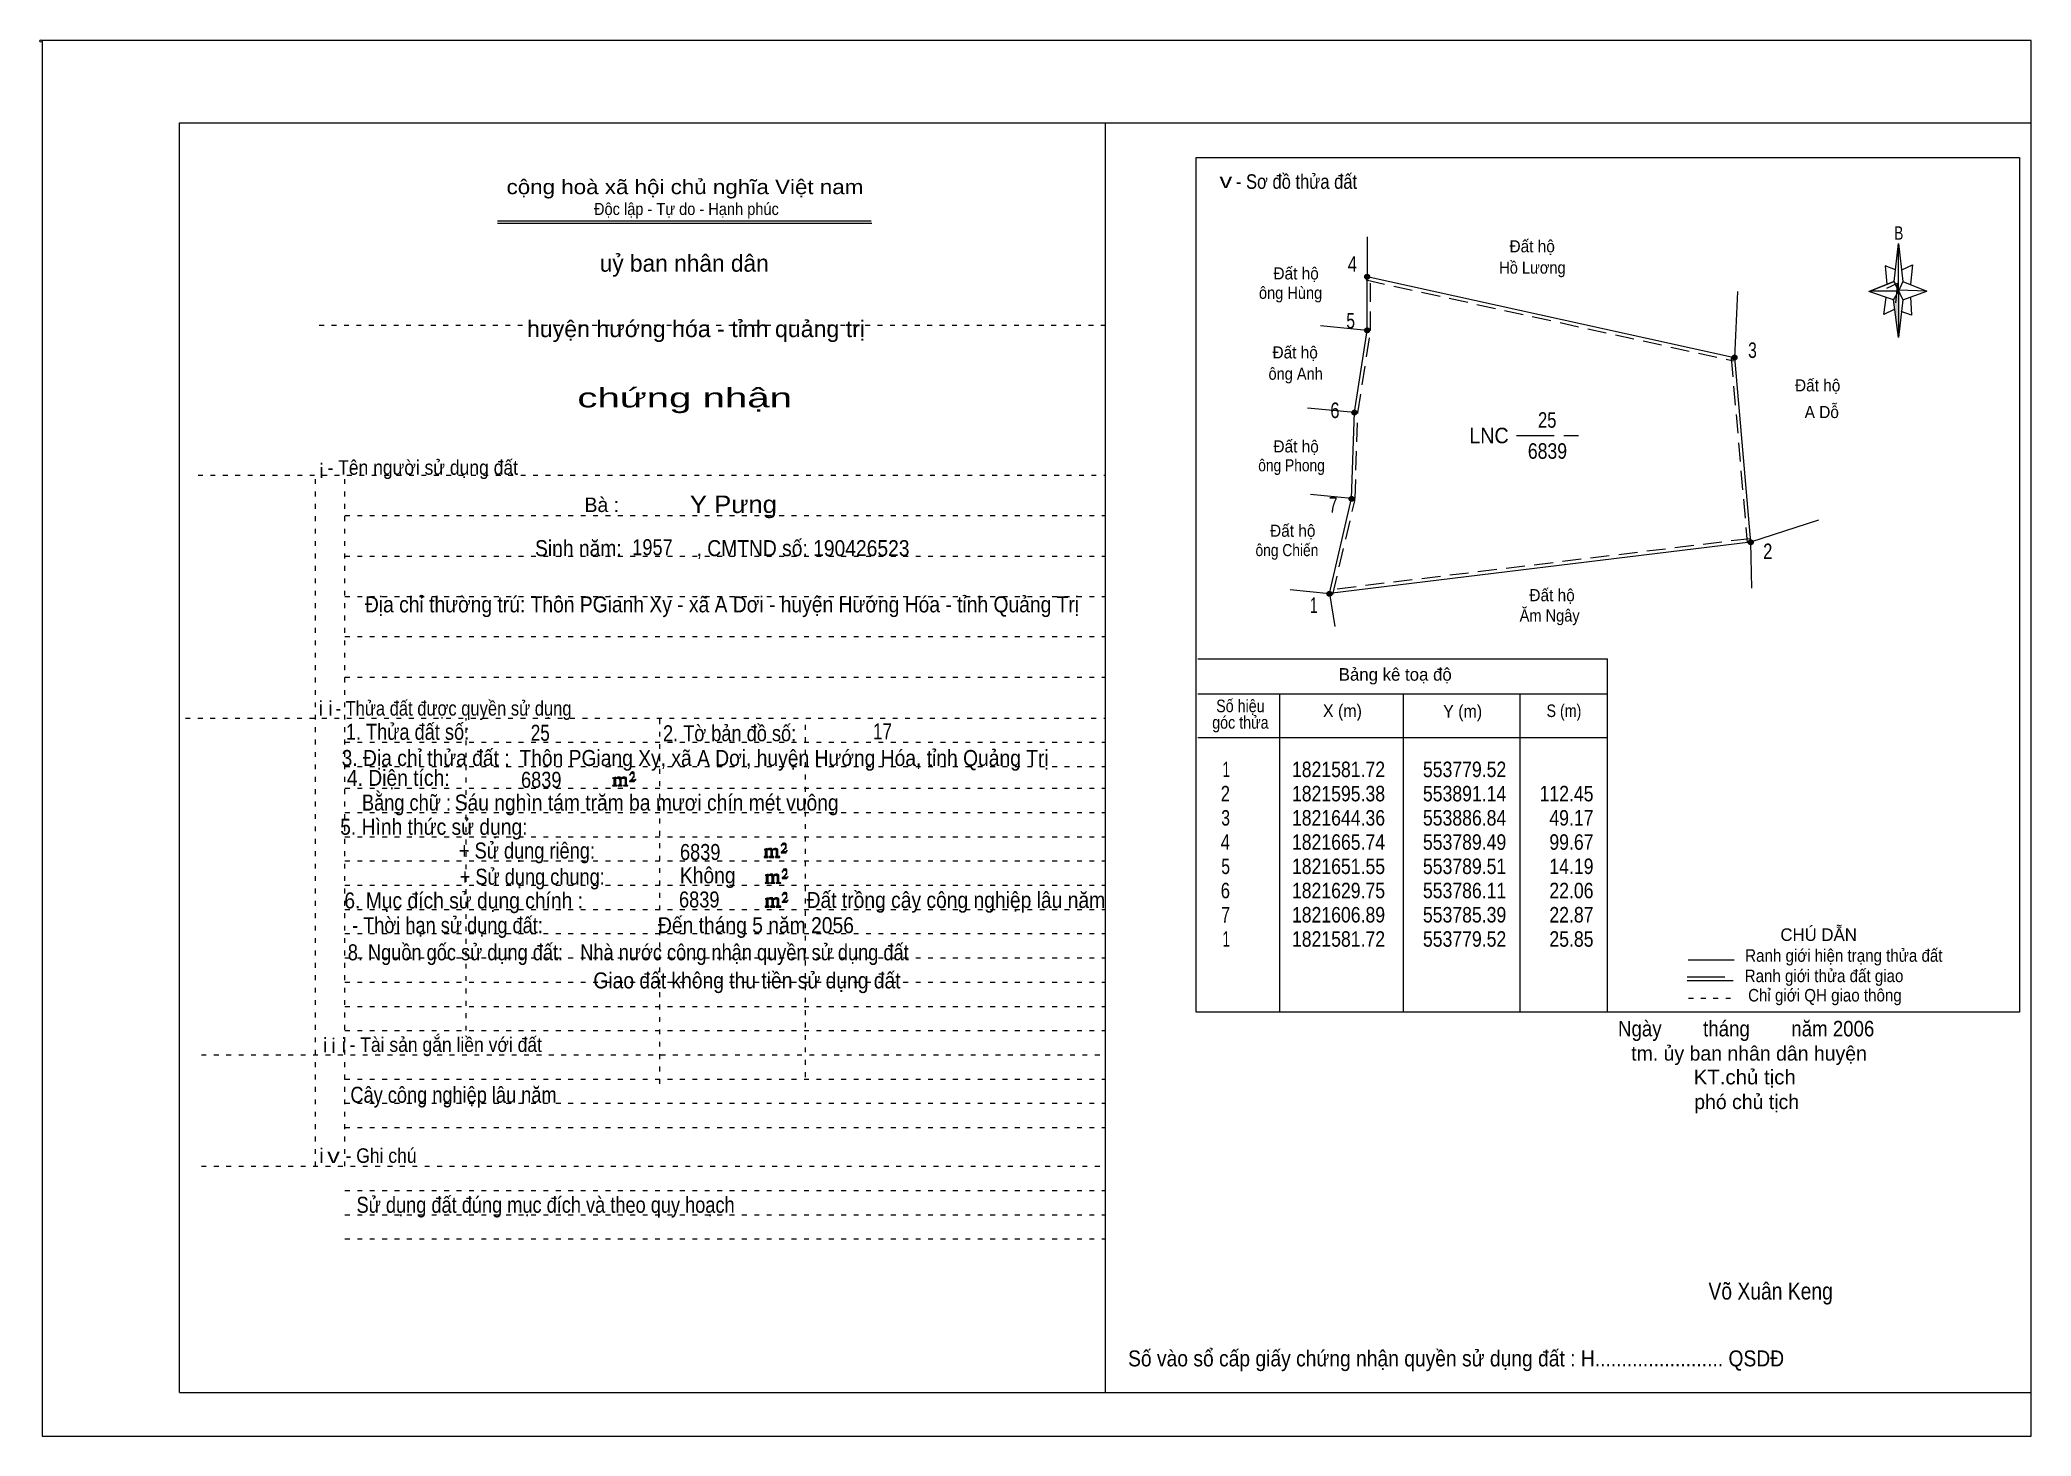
# Model space of a CAD drawing. Header units: centimetres. Extents: x -1.6 to 39.5, y -3.3 to 25.5.
import ezdxf
from ezdxf.enums import TextEntityAlignment as Align

# ---------------------------------------------------------------- set-up
doc = ezdxf.new("R2010")
doc.units = ezdxf.units.CM
doc.header["$LTSCALE"] = 0.13
for name, pattern in [('DOTTED', [1.5, 0.3, -1.2]), ('LONG_DASHED', [7.5, 6, -1.5]), ('MEDIUM_DASHED', [4.5, 3, -1.5])]:
    doc.linetypes.add(name, pattern=pattern)
for name, color, linetype, lineweight in [('1', 7, 'DOTTED', 13), ('10', 7, 'Continuous', 13), ('32', 7, 'LONG_DASHED', 13), ('33', 7, 'LONG_DASHED', 13), ('4', 7, 'Continuous', 13), ('5', 7, 'Continuous', 13), ('50', 7, 'Continuous', 13)]:
    doc.layers.add(name, color=color, linetype=linetype, lineweight=lineweight)
doc.layers.add('30', color=7, linetype='Continuous')

msp = doc.modelspace()

# ---------------------------------------------------------------- hatches: boundary and pattern name
at = {"layer": '32'}
for points in [[(25.86, 20.605, 1), (25.76, 20.605, 1)], [(25.861, 19.5, 1), (25.761, 19.5, 1)], [(33.44, 18.94, 1), (33.34, 18.94, 1)], [(25.596, 17.802, 1), (25.497, 17.802, 1)], [(25.54, 16.022, 1), (25.44, 16.022, 1)], [(33.775, 15.126, 1), (33.675, 15.126, 1)], [(25.083, 14.062, 1), (24.983, 14.062, 1)]]:
    msp.add_hatch(color=256, dxfattribs=at).paths.add_polyline_path(points)
at = {"layer": '5'}
msp.add_hatch(color=256, dxfattribs=at).paths.add_polyline_path([(36.77, 20.31), (36.77, 19.35), (36.67, 20.13)])
at = {"layer": '50'}
for points in [[(10.27, 10.13), (10.27, 10.12), (10.27, 10.11), (10.25, 10.11), (10.24, 10.11), (10.24, 10.1), (10.33, 10.1), (10.33, 10.11), (10.32, 10.11), (10.31, 10.11), (10.31, 10.12), (10.31, 10.13), (10.31, 10.24), (10.31, 10.25), (10.32, 10.26), (10.34, 10.26), (10.35, 10.26), (10.36, 10.26), (10.37, 10.25), (10.39, 10.22), (10.39, 10.13), (10.37, 10.12), (10.37, 10.11), (10.36, 10.11), (10.35, 10.11), (10.35, 10.1), (10.44, 10.1), (10.44, 10.11), (10.43, 10.11), (10.42, 10.11), (10.42, 10.12), (10.42, 10.13), (10.42, 10.24), (10.44, 10.26), (10.45, 10.26), (10.46, 10.26), (10.49, 10.26), (10.49, 10.25), (10.5, 10.24), (10.5, 10.22), (10.5, 10.13), (10.5, 10.12), (10.49, 10.11), (10.49, 10.11), (10.47, 10.11), (10.47, 10.1), (10.56, 10.1), (10.56, 10.11), (10.55, 10.11), (10.54, 10.11), (10.53, 10.12), (10.53, 10.13), (10.53, 10.2), (10.53, 10.25), (10.53, 10.26), (10.52, 10.27), (10.5, 10.28), (10.47, 10.28), (10.46, 10.28), (10.44, 10.27), (10.41, 10.25), (10.41, 10.26), (10.4, 10.28), (10.39, 10.28), (10.37, 10.28), (10.35, 10.28), (10.34, 10.28), (10.32, 10.26), (10.31, 10.26), (10.31, 10.25), (10.31, 10.25), (10.31, 10.26), (10.31, 10.28), (10.24, 10.26), (10.24, 10.26), (10.25, 10.26), (10.27, 10.25), (10.27, 10.24), (10.27, 10.23)], [(10.69, 10.19), (10.72, 10.24), (10.72, 10.24), (10.71, 10.22), (10.69, 10.22), (10.68, 10.22), (10.63, 10.22), (10.66, 10.26), (10.67, 10.27), (10.69, 10.28), (10.69, 10.3), (10.69, 10.32), (10.69, 10.34), (10.69, 10.35), (10.69, 10.37), (10.68, 10.38), (10.67, 10.38), (10.66, 10.39), (10.65, 10.39), (10.63, 10.38), (10.63, 10.38), (10.62, 10.37), (10.61, 10.35), (10.59, 10.33), (10.61, 10.33), (10.61, 10.35), (10.62, 10.35), (10.63, 10.36), (10.65, 10.36), (10.66, 10.36), (10.67, 10.35), (10.68, 10.35), (10.68, 10.32), (10.68, 10.3), (10.66, 10.28), (10.66, 10.26), (10.65, 10.25), (10.59, 10.2), (10.59, 10.19)], [(13.39, 8.66), (13.39, 8.65), (13.39, 8.64), (13.38, 8.64), (13.37, 8.64), (13.37, 8.62), (13.45, 8.62), (13.45, 8.64), (13.44, 8.64), (13.43, 8.64), (13.43, 8.65), (13.43, 8.66), (13.43, 8.77), (13.43, 8.78), (13.44, 8.79), (13.47, 8.79), (13.48, 8.79), (13.49, 8.79), (13.5, 8.78), (13.51, 8.74), (13.51, 8.66), (13.5, 8.65), (13.5, 8.64), (13.49, 8.64), (13.48, 8.64), (13.48, 8.62), (13.57, 8.62), (13.57, 8.64), (13.55, 8.64), (13.54, 8.64), (13.54, 8.65), (13.54, 8.66), (13.54, 8.77), (13.57, 8.79), (13.58, 8.79), (13.59, 8.79), (13.61, 8.79), (13.61, 8.78), (13.62, 8.77), (13.62, 8.74), (13.62, 8.66), (13.62, 8.65), (13.61, 8.64), (13.61, 8.64), (13.6, 8.64), (13.6, 8.62), (13.69, 8.62), (13.69, 8.64), (13.67, 8.64), (13.66, 8.64), (13.65, 8.65), (13.65, 8.66), (13.65, 8.73), (13.65, 8.78), (13.65, 8.79), (13.64, 8.8), (13.62, 8.81), (13.6, 8.81), (13.59, 8.81), (13.57, 8.8), (13.53, 8.78), (13.53, 8.79), (13.52, 8.81), (13.51, 8.81), (13.5, 8.81), (13.48, 8.81), (13.47, 8.81), (13.44, 8.79), (13.43, 8.79), (13.43, 8.78), (13.43, 8.78), (13.43, 8.79), (13.43, 8.81), (13.37, 8.79), (13.37, 8.79), (13.38, 8.79), (13.39, 8.78), (13.39, 8.77), (13.39, 8.76)], [(13.82, 8.72), (13.84, 8.77), (13.84, 8.77), (13.83, 8.74), (13.82, 8.74), (13.81, 8.74), (13.75, 8.74), (13.79, 8.79), (13.8, 8.8), (13.82, 8.81), (13.82, 8.83), (13.82, 8.84), (13.82, 8.87), (13.82, 8.88), (13.82, 8.9), (13.81, 8.91), (13.8, 8.91), (13.79, 8.92), (13.77, 8.92), (13.75, 8.91), (13.75, 8.91), (13.74, 8.9), (13.73, 8.88), (13.72, 8.86), (13.73, 8.86), (13.73, 8.88), (13.74, 8.88), (13.75, 8.89), (13.77, 8.89), (13.79, 8.89), (13.8, 8.88), (13.81, 8.88), (13.81, 8.84), (13.81, 8.83), (13.79, 8.81), (13.79, 8.79), (13.77, 8.78), (13.72, 8.73), (13.72, 8.72)], [(13.41, 8.12), (13.41, 8.11), (13.41, 8.1), (13.4, 8.1), (13.39, 8.1), (13.39, 8.09), (13.48, 8.09), (13.48, 8.1), (13.47, 8.1), (13.45, 8.1), (13.45, 8.11), (13.45, 8.12), (13.45, 8.23), (13.45, 8.24), (13.47, 8.26), (13.49, 8.26), (13.5, 8.26), (13.51, 8.26), (13.52, 8.24), (13.53, 8.21), (13.53, 8.12), (13.52, 8.11), (13.52, 8.1), (13.51, 8.1), (13.5, 8.1), (13.5, 8.09), (13.59, 8.09), (13.59, 8.1), (13.58, 8.1), (13.57, 8.1), (13.57, 8.11), (13.57, 8.12), (13.57, 8.23), (13.59, 8.26), (13.6, 8.26), (13.61, 8.26), (13.63, 8.26), (13.63, 8.24), (13.64, 8.23), (13.64, 8.21), (13.64, 8.12), (13.64, 8.11), (13.63, 8.1), (13.63, 8.1), (13.62, 8.1), (13.62, 8.09), (13.71, 8.09), (13.71, 8.1), (13.7, 8.1), (13.69, 8.1), (13.67, 8.11), (13.67, 8.12), (13.67, 8.2), (13.67, 8.24), (13.67, 8.26), (13.66, 8.27), (13.64, 8.28), (13.62, 8.28), (13.61, 8.28), (13.59, 8.27), (13.55, 8.24), (13.55, 8.26), (13.54, 8.28), (13.53, 8.28), (13.52, 8.28), (13.5, 8.28), (13.49, 8.28), (13.47, 8.26), (13.45, 8.26), (13.45, 8.24), (13.45, 8.24), (13.45, 8.26), (13.45, 8.28), (13.39, 8.26), (13.39, 8.26), (13.4, 8.26), (13.41, 8.24), (13.41, 8.23), (13.41, 8.22)], [(13.84, 8.19), (13.86, 8.23), (13.86, 8.23), (13.85, 8.21), (13.84, 8.21), (13.83, 8.21), (13.77, 8.21), (13.81, 8.26), (13.82, 8.27), (13.84, 8.28), (13.84, 8.3), (13.84, 8.31), (13.84, 8.33), (13.84, 8.34), (13.84, 8.37), (13.83, 8.38), (13.82, 8.38), (13.81, 8.39), (13.8, 8.39), (13.77, 8.38), (13.77, 8.38), (13.76, 8.37), (13.75, 8.34), (13.74, 8.32), (13.75, 8.32), (13.75, 8.34), (13.76, 8.34), (13.77, 8.36), (13.8, 8.36), (13.81, 8.36), (13.82, 8.34), (13.83, 8.34), (13.83, 8.31), (13.83, 8.3), (13.81, 8.28), (13.81, 8.26), (13.8, 8.24), (13.74, 8.2), (13.74, 8.19)], [(13.84, 7.7), (13.86, 7.75), (13.86, 7.75), (13.85, 7.72), (13.84, 7.72), (13.83, 7.72), (13.77, 7.72), (13.81, 7.77), (13.82, 7.78), (13.84, 7.79), (13.84, 7.81), (13.84, 7.82), (13.84, 7.85), (13.84, 7.86), (13.84, 7.88), (13.83, 7.89), (13.82, 7.89), (13.81, 7.9), (13.79, 7.9), (13.77, 7.89), (13.77, 7.89), (13.76, 7.88), (13.75, 7.86), (13.74, 7.84), (13.75, 7.84), (13.75, 7.86), (13.76, 7.86), (13.77, 7.87), (13.79, 7.87), (13.81, 7.87), (13.82, 7.86), (13.83, 7.86), (13.83, 7.82), (13.83, 7.81), (13.81, 7.79), (13.81, 7.77), (13.79, 7.76), (13.74, 7.71), (13.74, 7.7)], [(13.41, 7.64), (13.41, 7.63), (13.41, 7.62), (13.4, 7.62), (13.39, 7.62), (13.39, 7.6), (13.47, 7.6), (13.47, 7.62), (13.46, 7.62), (13.45, 7.62), (13.45, 7.63), (13.45, 7.64), (13.45, 7.75), (13.45, 7.76), (13.46, 7.77), (13.49, 7.77), (13.5, 7.77), (13.51, 7.77), (13.52, 7.76), (13.53, 7.72), (13.53, 7.64), (13.52, 7.63), (13.52, 7.62), (13.51, 7.62), (13.5, 7.62), (13.5, 7.6), (13.59, 7.6), (13.59, 7.62), (13.57, 7.62), (13.56, 7.62), (13.56, 7.63), (13.56, 7.64), (13.56, 7.75), (13.59, 7.77), (13.6, 7.77), (13.61, 7.77), (13.63, 7.77), (13.63, 7.76), (13.64, 7.75), (13.64, 7.72), (13.64, 7.64), (13.64, 7.63), (13.63, 7.62), (13.63, 7.62), (13.62, 7.62), (13.62, 7.6), (13.71, 7.6), (13.71, 7.62), (13.69, 7.62), (13.68, 7.62), (13.67, 7.63), (13.67, 7.64), (13.67, 7.71), (13.67, 7.76), (13.67, 7.77), (13.66, 7.78), (13.64, 7.79), (13.62, 7.79), (13.61, 7.79), (13.59, 7.78), (13.55, 7.76), (13.55, 7.77), (13.54, 7.79), (13.53, 7.79), (13.52, 7.79), (13.5, 7.79), (13.49, 7.79), (13.46, 7.77), (13.45, 7.77), (13.45, 7.76), (13.45, 7.76), (13.45, 7.77), (13.45, 7.79), (13.39, 7.77), (13.39, 7.77), (13.4, 7.77), (13.41, 7.76), (13.41, 7.75), (13.41, 7.74)]]:
    msp.add_hatch(color=256, dxfattribs=at).paths.add_polyline_path(points)

# ---------------------------------------------------------------- linework, layer by layer
at = {"layer": '1', "linetype": 'Continuous'}
for p, q in [((1.31, -2.42), (1.31, 23.78)), ((1.31, 23.78), (39.51, 23.78)), ((20.41, -2.42), (20.41, 23.78)), ((39.51, -2.42), (39.51, 23.78)), ((7.87, 21.76), (15.58, 21.76)), ((7.87, 21.71), (15.59, 21.71)), ((36.67, 20.13), (36.16, 20.3)), ((1.31, -2.42), (39.51, -2.42))]:
    msp.add_line(p, q, dxfattribs=at)
at = {"layer": '1'}
for p, q in [((4.19, 19.61), (20.41, 19.61)), ((1.69, 16.51), (20.41, 16.51)), ((4.11, 2.25), (4.11, 16.51)), ((4.72, 2.25), (4.72, 16.51)), ((4.72, 15.68), (20.41, 15.68)), ((4.72, 14.84), (20.41, 14.84)), ((4.72, 14.01), (20.41, 14.01)), ((4.72, 13.18), (20.41, 13.18)), ((4.72, 12.34), (20.41, 12.34)), ((1.43, 11.5), (20.41, 11.5)), ((7.22, 5.05), (7.22, 11.5)), ((11.22, 3.95), (11.22, 11.5)), ((14.22, 4.09), (14.22, 11.5)), ((4.72, 11), (20.41, 11)), ((4.72, 10.5), (20.41, 10.5)), ((4.72, 10.05), (20.41, 10.05)), ((4.72, 9.55), (20.41, 9.55)), ((4.72, 9.05), (20.41, 9.05)), ((4.72, 8.55), (20.41, 8.55)), ((4.72, 8.05), (20.41, 8.05)), ((4.72, 7.55), (20.41, 7.55)), ((4.72, 7.05), (20.41, 7.05)), ((4.72, 6.55), (20.41, 6.55)), ((4.72, 6.05), (20.41, 6.05)), ((4.72, 5.55), (20.41, 5.55)), ((4.72, 5.05), (20.41, 5.05)), ((1.76, 4.55), (20.41, 4.55)), ((4.72, 4.05), (20.41, 4.05)), ((4.72, 3.55), (20.41, 3.55)), ((4.72, 3.05), (20.41, 3.05)), ((1.76, 2.25), (20.41, 2.25)), ((4.72, 1.75), (20.41, 1.75)), ((4.72, 1.25), (20.41, 1.25)), ((4.72, 0.75), (20.41, 0.75))]:
    msp.add_line(p, q, dxfattribs=at)
at = {"layer": '1', "linetype": 'Continuous'}
msp.add_lwpolyline([(-1.53, -3.32), (39.51, -3.32), (39.51, 25.48), (-1.53, 25.48)], close=True, dxfattribs=at)
msp.add_lwpolyline([(36.68, 19.93), (36.47, 19.83), (36.52, 20.18)], dxfattribs=at)
at = {"layer": '10'}
for p, q in [((25.81, 21.43), (25.81, 20.61)), ((33.45, 20.3), (33.39, 18.94)), ((25.81, 19.5), (24.85, 19.59)), ((24.58, 17.9), (25.55, 17.81)), ((25.49, 16.03), (24.64, 16.11)), ((35.12, 15.58), (33.72, 15.13)), ((33.72, 15.13), (33.74, 14.18))]:
    msp.add_line(p, q, dxfattribs=at)
at = {"layer": '10', "linetype": 'MEDIUM_DASHED'}
for p, q in [((25.88, 19.5), (25.88, 20.61)), ((25.79, 20.54), (33.37, 18.87)), ((25.62, 17.8), (25.88, 19.49)), ((33.32, 18.93), (33.65, 15.12)), ((25.56, 16.03), (25.62, 17.81)), ((25.1, 14.05), (25.56, 16.01)), ((33.71, 15.2), (25.02, 14.14))]:
    msp.add_line(p, q, dxfattribs=at)
at = {"layer": '10'}
msp.add_lwpolyline([(25.03, 14.07), (25.49, 16.03), (25.55, 17.81), (25.81, 19.5), (25.81, 20.61), (33.39, 18.94), (33.72, 15.13)], close=True, dxfattribs=at)
msp.add_lwpolyline([(24.22, 14.15), (25.03, 14.07), (25.14, 13.39)], dxfattribs=at)
at = {"layer": '32'}
for centre in [(25.81, 20.605), (25.811, 19.5), (33.39, 18.94), (25.547, 17.802), (25.49, 16.022), (33.725, 15.126), (25.033, 14.062)]:
    msp.add_circle(centre, 0.05, dxfattribs=at)
at = {"layer": '33'}
msp.add_line((28.89, 17.33), (30.17, 17.33), dxfattribs=at)
at = {"layer": '4'}
for p, q in [((22.32, 12.72), (30.77, 12.72)), ((30.77, 5.43), (30.77, 12.72)), ((22.32, 12), (30.77, 12)), ((24.01, 5.43), (24.01, 12)), ((26.56, 5.43), (26.56, 12)), ((28.96, 12), (28.96, 5.43)), ((22.32, 11.1), (30.77, 11.1)), ((32.43, 6.51), (33.38, 6.51)), ((32.41, 6.08), (33.36, 6.08))]:
    msp.add_line(p, q, dxfattribs=at)
at = {"layer": '4', "linetype": 'LONG_DASHED'}
msp.add_line((32.41, 6.16), (33.36, 6.16), dxfattribs=at)
at = {"layer": '4', "linetype": 'DOTTED'}
msp.add_line((32.44, 5.72), (33.43, 5.72), dxfattribs=at)
at = {"layer": '4'}
msp.add_lwpolyline([(22.28, 23.07), (39.27, 23.07), (39.27, 5.43), (22.28, 5.43)], close=True, dxfattribs=at)
msp.add_circle((-1.55, 25.47), 0.025, dxfattribs=at)
at = {"layer": '5'}
for p, q in [((36.68, 20.51), (36.77, 21.29)), ((36.86, 20.51), (37.36, 20.31)), ((37.02, 20.19), (37.04, 19.81)), ((36.86, 20.13), (36.77, 19.35)), ((37.04, 19.81), (36.83, 19.89))]:
    msp.add_line(p, q, dxfattribs=at)
for points in [[(36.77, 21.29), (36.86, 20.51), (36.77, 20.31)], [(36.77, 20.31), (36.18, 20.31), (36.68, 20.51), (36.86, 20.13), (37.36, 20.31), (36.77, 20.33)], [(36.77, 20.31), (36.77, 19.35), (36.67, 20.13)]]:
    msp.add_lwpolyline(points, close=True, dxfattribs=at)
for points in [[(36.71, 20.75), (36.5, 20.83), (36.53, 20.45)], [(36.84, 20.75), (37.06, 20.85), (37.02, 20.45)], [(36.77, 20.31), (36.68, 20.51), (36.18, 20.31)], [(36.53, 20.37), (36.75, 20.47), (36.71, 20.07)], [(36.77, 20.31), (36.86, 20.13), (37.36, 20.31)]]:
    msp.add_lwpolyline(points, dxfattribs=at)
at = {"layer": '50'}
for points in [[(10.27, 10.13), (10.27, 10.12), (10.27, 10.11), (10.25, 10.11), (10.24, 10.11), (10.24, 10.1), (10.33, 10.1), (10.33, 10.11), (10.32, 10.11), (10.31, 10.11), (10.31, 10.12), (10.31, 10.13), (10.31, 10.24), (10.31, 10.25), (10.32, 10.26), (10.34, 10.26), (10.35, 10.26), (10.36, 10.26), (10.37, 10.25), (10.39, 10.22), (10.39, 10.13), (10.37, 10.12), (10.37, 10.11), (10.36, 10.11), (10.35, 10.11), (10.35, 10.1), (10.44, 10.1), (10.44, 10.11), (10.43, 10.11), (10.42, 10.11), (10.42, 10.12), (10.42, 10.13), (10.42, 10.24), (10.44, 10.26), (10.45, 10.26), (10.46, 10.26), (10.49, 10.26), (10.49, 10.25), (10.5, 10.24), (10.5, 10.22), (10.5, 10.13), (10.5, 10.12), (10.49, 10.11), (10.49, 10.11), (10.47, 10.11), (10.47, 10.1), (10.56, 10.1), (10.56, 10.11), (10.55, 10.11), (10.54, 10.11), (10.53, 10.12), (10.53, 10.13), (10.53, 10.2), (10.53, 10.25), (10.53, 10.26), (10.52, 10.27), (10.5, 10.28), (10.47, 10.28), (10.46, 10.28), (10.44, 10.27), (10.41, 10.25), (10.41, 10.26), (10.4, 10.28), (10.39, 10.28), (10.37, 10.28), (10.35, 10.28), (10.34, 10.28), (10.32, 10.26), (10.31, 10.26), (10.31, 10.25), (10.31, 10.25), (10.31, 10.26), (10.31, 10.28), (10.24, 10.26), (10.24, 10.26), (10.25, 10.26), (10.27, 10.25), (10.27, 10.24), (10.27, 10.23)], [(10.69, 10.19), (10.72, 10.24), (10.72, 10.24), (10.71, 10.22), (10.69, 10.22), (10.68, 10.22), (10.63, 10.22), (10.66, 10.26), (10.67, 10.27), (10.69, 10.28), (10.69, 10.3), (10.69, 10.32), (10.69, 10.34), (10.69, 10.35), (10.69, 10.37), (10.68, 10.38), (10.67, 10.38), (10.66, 10.39), (10.65, 10.39), (10.63, 10.38), (10.63, 10.38), (10.62, 10.37), (10.61, 10.35), (10.59, 10.33), (10.61, 10.33), (10.61, 10.35), (10.62, 10.35), (10.63, 10.36), (10.65, 10.36), (10.66, 10.36), (10.67, 10.35), (10.68, 10.35), (10.68, 10.32), (10.68, 10.3), (10.66, 10.28), (10.66, 10.26), (10.65, 10.25), (10.59, 10.2), (10.59, 10.19)], [(13.39, 8.66), (13.39, 8.65), (13.39, 8.64), (13.38, 8.64), (13.37, 8.64), (13.37, 8.62), (13.45, 8.62), (13.45, 8.64), (13.44, 8.64), (13.43, 8.64), (13.43, 8.65), (13.43, 8.66), (13.43, 8.77), (13.43, 8.78), (13.44, 8.79), (13.47, 8.79), (13.48, 8.79), (13.49, 8.79), (13.5, 8.78), (13.51, 8.74), (13.51, 8.66), (13.5, 8.65), (13.5, 8.64), (13.49, 8.64), (13.48, 8.64), (13.48, 8.62), (13.57, 8.62), (13.57, 8.64), (13.55, 8.64), (13.54, 8.64), (13.54, 8.65), (13.54, 8.66), (13.54, 8.77), (13.57, 8.79), (13.58, 8.79), (13.59, 8.79), (13.61, 8.79), (13.61, 8.78), (13.62, 8.77), (13.62, 8.74), (13.62, 8.66), (13.62, 8.65), (13.61, 8.64), (13.61, 8.64), (13.6, 8.64), (13.6, 8.62), (13.69, 8.62), (13.69, 8.64), (13.67, 8.64), (13.66, 8.64), (13.65, 8.65), (13.65, 8.66), (13.65, 8.73), (13.65, 8.78), (13.65, 8.79), (13.64, 8.8), (13.62, 8.81), (13.6, 8.81), (13.59, 8.81), (13.57, 8.8), (13.53, 8.78), (13.53, 8.79), (13.52, 8.81), (13.51, 8.81), (13.5, 8.81), (13.48, 8.81), (13.47, 8.81), (13.44, 8.79), (13.43, 8.79), (13.43, 8.78), (13.43, 8.78), (13.43, 8.79), (13.43, 8.81), (13.37, 8.79), (13.37, 8.79), (13.38, 8.79), (13.39, 8.78), (13.39, 8.77), (13.39, 8.76)], [(13.82, 8.72), (13.84, 8.77), (13.84, 8.77), (13.83, 8.74), (13.82, 8.74), (13.81, 8.74), (13.75, 8.74), (13.79, 8.79), (13.8, 8.8), (13.82, 8.81), (13.82, 8.83), (13.82, 8.84), (13.82, 8.87), (13.82, 8.88), (13.82, 8.9), (13.81, 8.91), (13.8, 8.91), (13.79, 8.92), (13.77, 8.92), (13.75, 8.91), (13.75, 8.91), (13.74, 8.9), (13.73, 8.88), (13.72, 8.86), (13.73, 8.86), (13.73, 8.88), (13.74, 8.88), (13.75, 8.89), (13.77, 8.89), (13.79, 8.89), (13.8, 8.88), (13.81, 8.88), (13.81, 8.84), (13.81, 8.83), (13.79, 8.81), (13.79, 8.79), (13.77, 8.78), (13.72, 8.73), (13.72, 8.72)], [(13.41, 8.12), (13.41, 8.11), (13.41, 8.1), (13.4, 8.1), (13.39, 8.1), (13.39, 8.09), (13.48, 8.09), (13.48, 8.1), (13.47, 8.1), (13.45, 8.1), (13.45, 8.11), (13.45, 8.12), (13.45, 8.23), (13.45, 8.24), (13.47, 8.26), (13.49, 8.26), (13.5, 8.26), (13.51, 8.26), (13.52, 8.24), (13.53, 8.21), (13.53, 8.12), (13.52, 8.11), (13.52, 8.1), (13.51, 8.1), (13.5, 8.1), (13.5, 8.09), (13.59, 8.09), (13.59, 8.1), (13.58, 8.1), (13.57, 8.1), (13.57, 8.11), (13.57, 8.12), (13.57, 8.23), (13.59, 8.26), (13.6, 8.26), (13.61, 8.26), (13.63, 8.26), (13.63, 8.24), (13.64, 8.23), (13.64, 8.21), (13.64, 8.12), (13.64, 8.11), (13.63, 8.1), (13.63, 8.1), (13.62, 8.1), (13.62, 8.09), (13.71, 8.09), (13.71, 8.1), (13.7, 8.1), (13.69, 8.1), (13.67, 8.11), (13.67, 8.12), (13.67, 8.2), (13.67, 8.24), (13.67, 8.26), (13.66, 8.27), (13.64, 8.28), (13.62, 8.28), (13.61, 8.28), (13.59, 8.27), (13.55, 8.24), (13.55, 8.26), (13.54, 8.28), (13.53, 8.28), (13.52, 8.28), (13.5, 8.28), (13.49, 8.28), (13.47, 8.26), (13.45, 8.26), (13.45, 8.24), (13.45, 8.24), (13.45, 8.26), (13.45, 8.28), (13.39, 8.26), (13.39, 8.26), (13.4, 8.26), (13.41, 8.24), (13.41, 8.23), (13.41, 8.22)], [(13.84, 8.19), (13.86, 8.23), (13.86, 8.23), (13.85, 8.21), (13.84, 8.21), (13.83, 8.21), (13.77, 8.21), (13.81, 8.26), (13.82, 8.27), (13.84, 8.28), (13.84, 8.3), (13.84, 8.31), (13.84, 8.33), (13.84, 8.34), (13.84, 8.37), (13.83, 8.38), (13.82, 8.38), (13.81, 8.39), (13.8, 8.39), (13.77, 8.38), (13.77, 8.38), (13.76, 8.37), (13.75, 8.34), (13.74, 8.32), (13.75, 8.32), (13.75, 8.34), (13.76, 8.34), (13.77, 8.36), (13.8, 8.36), (13.81, 8.36), (13.82, 8.34), (13.83, 8.34), (13.83, 8.31), (13.83, 8.3), (13.81, 8.28), (13.81, 8.26), (13.8, 8.24), (13.74, 8.2), (13.74, 8.19)], [(13.84, 7.7), (13.86, 7.75), (13.86, 7.75), (13.85, 7.72), (13.84, 7.72), (13.83, 7.72), (13.77, 7.72), (13.81, 7.77), (13.82, 7.78), (13.84, 7.79), (13.84, 7.81), (13.84, 7.82), (13.84, 7.85), (13.84, 7.86), (13.84, 7.88), (13.83, 7.89), (13.82, 7.89), (13.81, 7.9), (13.79, 7.9), (13.77, 7.89), (13.77, 7.89), (13.76, 7.88), (13.75, 7.86), (13.74, 7.84), (13.75, 7.84), (13.75, 7.86), (13.76, 7.86), (13.77, 7.87), (13.79, 7.87), (13.81, 7.87), (13.82, 7.86), (13.83, 7.86), (13.83, 7.82), (13.83, 7.81), (13.81, 7.79), (13.81, 7.77), (13.79, 7.76), (13.74, 7.71), (13.74, 7.7)], [(13.41, 7.64), (13.41, 7.63), (13.41, 7.62), (13.4, 7.62), (13.39, 7.62), (13.39, 7.6), (13.47, 7.6), (13.47, 7.62), (13.46, 7.62), (13.45, 7.62), (13.45, 7.63), (13.45, 7.64), (13.45, 7.75), (13.45, 7.76), (13.46, 7.77), (13.49, 7.77), (13.5, 7.77), (13.51, 7.77), (13.52, 7.76), (13.53, 7.72), (13.53, 7.64), (13.52, 7.63), (13.52, 7.62), (13.51, 7.62), (13.5, 7.62), (13.5, 7.6), (13.59, 7.6), (13.59, 7.62), (13.57, 7.62), (13.56, 7.62), (13.56, 7.63), (13.56, 7.64), (13.56, 7.75), (13.59, 7.77), (13.6, 7.77), (13.61, 7.77), (13.63, 7.77), (13.63, 7.76), (13.64, 7.75), (13.64, 7.72), (13.64, 7.64), (13.64, 7.63), (13.63, 7.62), (13.63, 7.62), (13.62, 7.62), (13.62, 7.6), (13.71, 7.6), (13.71, 7.62), (13.69, 7.62), (13.68, 7.62), (13.67, 7.63), (13.67, 7.64), (13.67, 7.71), (13.67, 7.76), (13.67, 7.77), (13.66, 7.78), (13.64, 7.79), (13.62, 7.79), (13.61, 7.79), (13.59, 7.78), (13.55, 7.76), (13.55, 7.77), (13.54, 7.79), (13.53, 7.79), (13.52, 7.79), (13.5, 7.79), (13.49, 7.79), (13.46, 7.77), (13.45, 7.77), (13.45, 7.76), (13.45, 7.76), (13.45, 7.77), (13.45, 7.79), (13.39, 7.77), (13.39, 7.77), (13.4, 7.77), (13.41, 7.76), (13.41, 7.75), (13.41, 7.74)]]:
    msp.add_lwpolyline(points, close=True, dxfattribs=at)

# ---------------------------------------------------------------- texts
at = {"layer": '1'}
for s, height, width, p in [('cộng hoà xã hội chủ nghĩa Việt nam', 0.3, 1.15, (11.735, 22.31)), ('v', 0.3, 1.3, (22.895, 22.44)), ('- Sơ đồ thửa đất ', 0.3, 0.85, (24.4, 22.42)), ('Độc lập - Tự do - Hạnh phúc', 0.25, 0.9, (11.765, 21.88)), ('chứng nhận', 0.4, 1.55, (11.73, 17.91)), ('- Tên người sử dụng đất', 0.3, 0.9, (6.325, 16.52)), ('- Thửa đất được quyền sử dụng', 0.3, 0.85, (6.96, 11.55)), ('- Tài sản gắn liền với đất ', 0.3, 0.9, (6.85, 4.61)), ('v', 0.3, 1.3, (4.485, 2.32)), ('- Ghi chú', 0.3, 0.9, (5.465, 2.32))]:
    msp.add_text(s, height=height, dxfattribs=dict(at, width=width)).set_placement(p, align=Align.CENTER)
for s, height, p in [('uỷ ban nhân dân', 0.35, (11.72, 20.71)), ('i', 0.3, (4.235, 16.45)), ('i', 0.3, (4.225, 11.55)), ('i', 0.3, (4.425, 11.55)), ('i', 0.3, (4.315, 4.6)), ('i', 0.3, (4.485, 4.59)), ('i', 0.3, (4.695, 4.6)), ('i', 0.3, (4.235, 2.32))]:
    msp.add_text(s, height=height, dxfattribs=at).set_placement(p, align=Align.CENTER)
at = {"layer": '10'}
for s, height, width, p in [('Đất hộ', 0.25, 0.95, (29.215, 21.11)), ('Đất hộ', 0.25, 0.95, (24.345, 20.55)), ('Hồ Lương', 0.25, 0.9, (29.22, 20.67)), ('ông Hùng', 0.25, 0.9, (24.23, 20.15)), ('Đất hộ', 0.25, 0.95, (24.325, 18.92)), ('ông Anh', 0.25, 0.9, (24.335, 18.48)), ('Đất hộ', 0.25, 0.95, (35.105, 18.24)), ('A Dỗ', 0.25, 0.95, (35.19, 17.69)), ('Đất hộ', 0.25, 0.95, (24.345, 16.98)), ('ông Phong', 0.25, 0.85, (24.25, 16.59)), ('Đất hộ', 0.25, 0.95, (24.275, 15.24)), ('ông Chiến', 0.25, 0.85, (24.155, 14.84)), ('Đất hộ', 0.25, 0.95, (29.625, 13.91)), ('Ăm Ngây', 0.25, 0.9, (29.575, 13.49)), ('Võ Xuân Keng', 0.35, 0.85, (34.135, -0.5))]:
    msp.add_text(s, height=height, dxfattribs=dict(at, width=width)).set_placement(p, align=Align.CENTER)
at = {"layer": '30'}
for s, width, p in [('1', 0.65, (22.98, 10.28)), ('1821581.72', 0.85, (26.18, 10.28)), ('553779.52', 0.85, (28.68, 10.28)), ('553779.52', 0.85, (28.68, 10.28)), ('2', 0.8, (22.98, 9.78)), ('1821595.38', 0.85, (26.18, 9.78)), ('553891.14', 0.85, (28.68, 9.78)), ('112.45', 0.85, (30.48, 9.78)), ('3', 0.75, (22.98, 9.28)), ('1821644.36', 0.85, (26.18, 9.28)), ('553886.84', 0.85, (28.68, 9.28)), ('49.17', 0.85, (30.48, 9.28)), ('4', 0.8, (22.98, 8.78)), ('1821665.74', 0.85, (26.18, 8.78)), ('553789.49', 0.85, (28.68, 8.78)), ('99.67', 0.85, (30.48, 8.78)), ('5', 0.75, (22.98, 8.28)), ('1821651.55', 0.85, (26.18, 8.28)), ('553789.51', 0.85, (28.68, 8.28)), ('14.19', 0.85, (30.48, 8.28)), ('6', 0.8, (22.98, 7.78)), ('1821629.75', 0.85, (26.18, 7.78)), ('553786.11', 0.85, (28.68, 7.78)), ('22.06', 0.85, (30.48, 7.78)), ('7', 0.75, (22.98, 7.28)), ('1821606.89', 0.85, (26.18, 7.28)), ('553785.39', 0.85, (28.68, 7.28)), ('22.87', 0.85, (30.48, 7.28)), ('1', 0.65, (22.98, 6.78)), ('1821581.72', 0.85, (26.18, 6.78)), ('553779.52', 0.85, (28.68, 6.78)), ('25.85', 0.85, (30.48, 6.78))]:
    msp.add_text(s, height=0.32, dxfattribs=dict(at, width=width)).set_placement(p, align=Align.RIGHT)
at = {"layer": '32'}
for s, width, p in [('4', 0.8, (25.505, 20.71)), ('5', 0.75, (25.47, 19.54)), ('3', 0.75, (33.76, 18.93)), ('6', 0.8, (25.145, 17.69)), ('7', 0.75, (25.11, 15.74)), ('2', 0.8, (34.075, 14.78)), ('1', 0.65, (24.71, 13.67))]:
    msp.add_text(s, height=0.32, dxfattribs=dict(at, width=width)).set_placement(p, align=Align.CENTER)
at = {"layer": '33'}
for s, width, p in [('25', 0.8, (29.525, 17.49)), ('6839', 0.85, (29.53, 16.85))]:
    msp.add_text(s, height=0.32, dxfattribs=dict(at, width=width)).set_placement(p, align=Align.CENTER)
at = {"layer": '33', "width": 0.95}
msp.add_text('LNC', height=0.32, dxfattribs=at).set_placement((28.73, 17.17), align=Align.RIGHT)
at = {"layer": '4'}
for s, p in [('Bảng kê toạ độ', (26.39, 12.27)), ('CHÚ DẪN', (35.125, 6.9))]:
    msp.add_text(s, height=0.2591, dxfattribs=at).set_placement(p, align=Align.CENTER)
for s, width, p in [('góc thửa', 0.85, (23.195, 11.28)), ('Số hiệu', 0.85, (23.195, 11.62)), ('X (m)', 0.95, (25.3, 11.52)), ('Y (m)', 0.95, (27.78, 11.51)), ('S (m)', 0.85, (29.87, 11.52)), ('Ranh giới hiện trạng thửa đất', 0.9, (35.645, 6.47)), ('Ranh giới thửa đất giao ', 0.9, (35.28, 6.05)), ('Chỉ giới QH giao thông', 0.9, (35.255, 5.65))]:
    msp.add_text(s, height=0.2591, dxfattribs=dict(at, width=width)).set_placement(p, align=Align.CENTER)
at = {"layer": '5', "width": 0.75}
msp.add_text('B', height=0.276, dxfattribs=at).set_placement((36.78, 21.37), align=Align.CENTER)
at = {"layer": '50'}
for s, height, width, p in [('  huyện hướng hóa - tỉnh quảng trị', 0.34, 1.05, (11.83, 19.36)), ('Y Pưng', 0.36, 1.1, (12.735, 15.73)), ('Sinh năm:              , CMTND số: 190426523', 0.33, 0.9, (12.505, 14.84)), ('1957', 0.33, 0.85, (11.065, 14.86)), ('Địa chỉ thường trú: Thôn PGianh Xy - xã A Dơi - huyện Hướng Hóa - tỉnh Quảng Trị', 0.33, 0.9, (12.5, 13.68)), ('1. Thửa đất số:  ', 0.33, 0.85, (6.115, 11.05)), ('25', 0.33, 0.8, (8.75, 11.03)), ('2. Tờ bản đồ số:  ', 0.33, 0.85, (12.76, 11.02)), ('17', 0.33, 0.8, (15.81, 11.06)), ('3. Địa chỉ thửa đất : ', 0.33, 0.9, (6.44, 10.51)), ('Thôn PGiang Xy, xã A Dơi, huyện Hướng Hóa, tỉnh Quảng Trị', 0.33, 0.9, (13.78, 10.51)), ('4. Diện tích: ', 0.33, 0.9, (5.875, 10.1)), ('6839', 0.33, 0.85, (8.77, 10.06)), ('Bằng chữ :', 0.33, 0.85, (5.99, 9.59)), ('Sáu nghìn tám trăm ba mươi chín mét vuông', 0.33, 0.9, (10.945, 9.59)), ('5. Hình thức sử dụng:', 0.33, 0.9, (6.555, 9.09)), ('+ Sử dụng riêng:', 0.33, 0.85, (8.475, 8.6)), ('6839', 0.33, 0.85, (12.05, 8.57)), ('+ Sử dụng chung:', 0.33, 0.85, (8.585, 8.06)), ('Không', 0.33, 0.9, (12.205, 8.09)), ('6. Mục đích sử dụng chính :', 0.33, 0.9, (7.17, 7.57)), ('6839', 0.33, 0.85, (12.03, 7.59)), ('Đất trồng cây công nghiệp lâu năm', 0.33, 0.9, (17.325, 7.58)), ('- Thời hạn sử dụng đất:', 0.33, 0.85, (6.835, 7.06)), ('Đến tháng 5 năm 2056', 0.33, 0.9, (13.2, 7.06)), ('8. Nguồn gốc sử dụng đất:', 0.33, 0.85, (7, 6.5)), ('Nhà nước công nhận quyền sử dụng đất ', 0.33, 0.85, (13.015, 6.5)), ('Giao đất không thu tiền sử dụng đất', 0.33, 0.9, (13.015, 5.92)), ('Ngày        tháng        năm 2006', 0.32, 0.9, (33.63, 4.93)), ('KT.chủ tịch', 0.3, 1.05, (33.6, 3.94)), ('Cây công nghiệp lâu năm', 0.33, 0.85, (6.96, 3.56)), ('Sử dụng đất đúng mục đích và theo quy hoạch', 0.33, 0.85, (8.86, 1.29)), ('Số vào sổ cấp giấy chứng nhận quyền sử dụng đất : H........................ QSDĐ', 0.33, 0.9, (27.645, -1.88))]:
    msp.add_text(s, height=height, dxfattribs=dict(at, width=width)).set_placement(p, align=Align.CENTER)
for s, p in [('Bà :', (10.02, 15.75)), ('tm. ủy ban nhân dân huyện ', (33.745, 4.43)), ('phó chủ tịch', (33.64, 3.43))]:
    msp.add_text(s, height=0.3, dxfattribs=at).set_placement(p, align=Align.CENTER)

doc.saveas('drawing.dxf')
